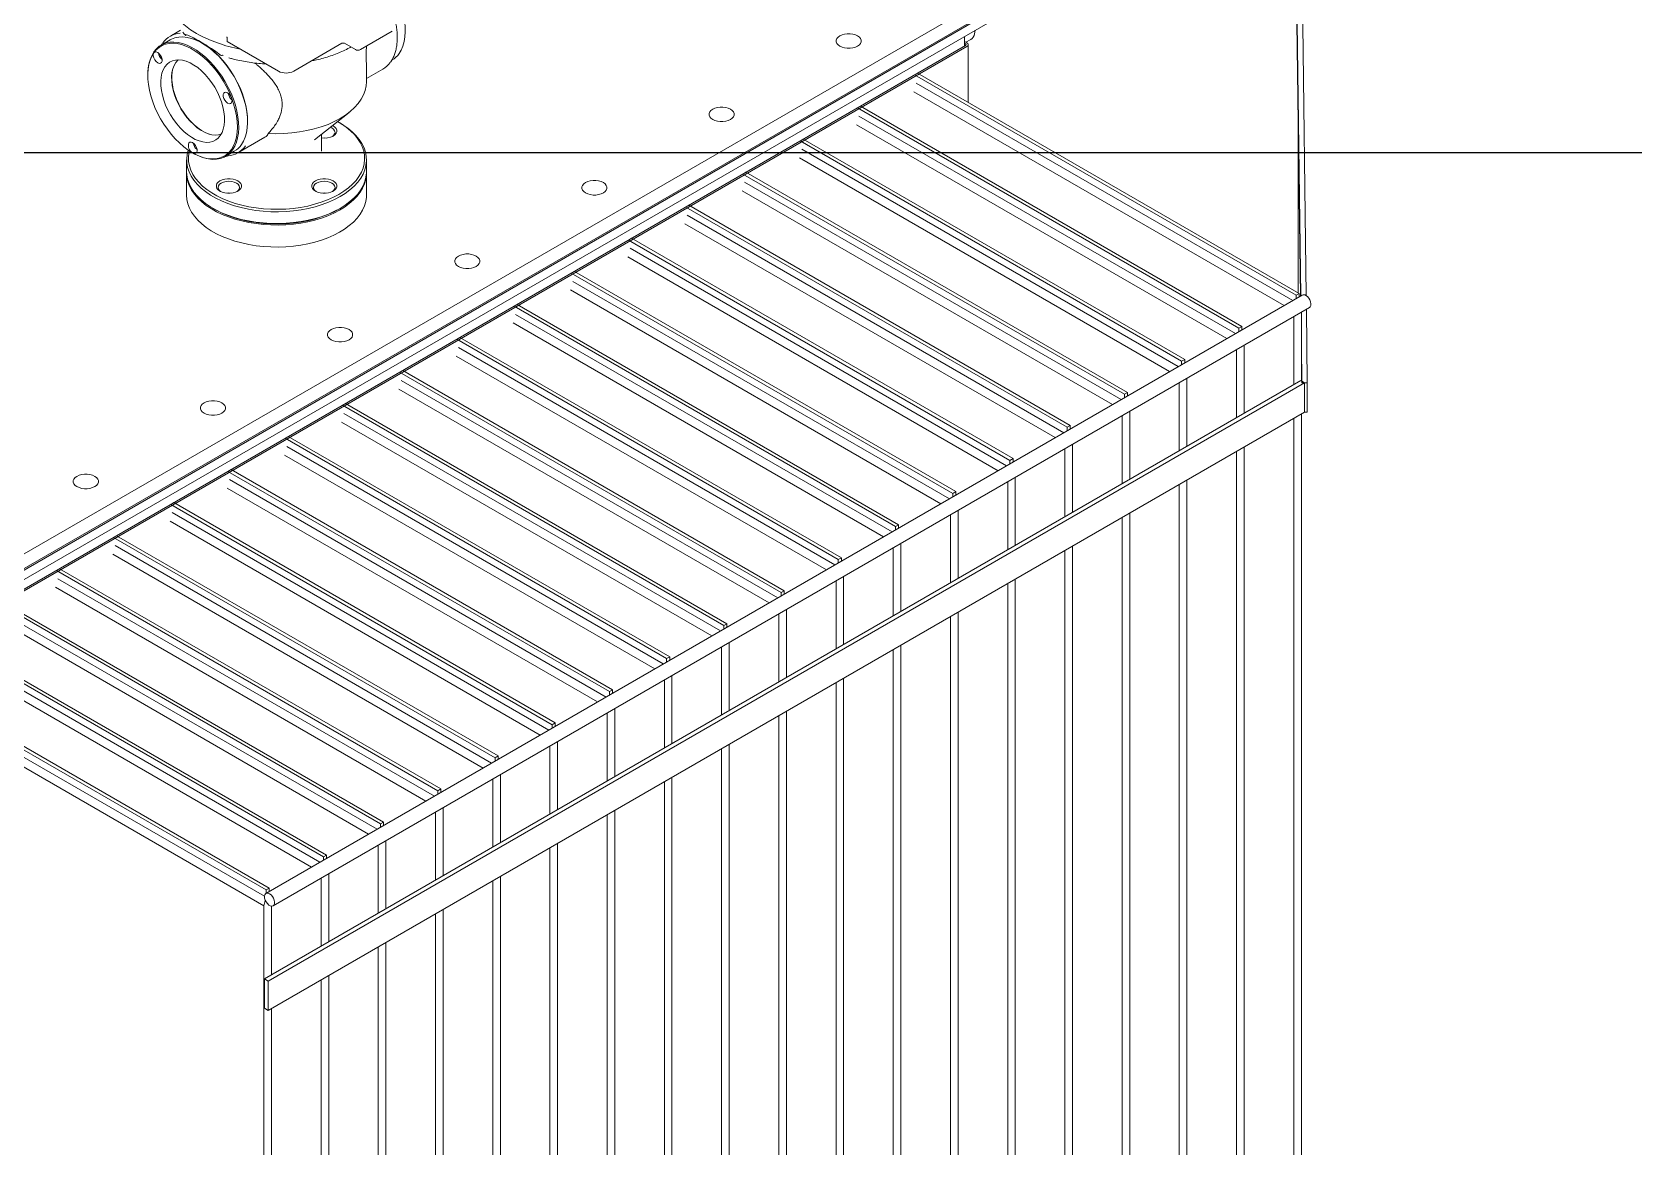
# Model space of a CAD drawing. Header units: millimetres. Extents: x 51507 to 66627, y -17810 to -7118.
# Drawn here: x 60987 to 61878, y -14679 to -14059 of the extents above; entities that cross this region are included whole.
import ezdxf

# ---------------------------------------------------------------- set-up
doc = ezdxf.new("R2010")
doc.units = ezdxf.units.MM
doc.header["$LTSCALE"] = 10
doc.layers.get('Defpoints').update_dxf_attribs({"lineweight": 25})
doc.layers.add('粗实线', color=4, linetype='Continuous', lineweight=18)

msp = doc.modelspace()

# ---------------------------------------------------------------- linework, layer by layer
at = {"layer": 'Defpoints'}
msp.add_line((51507.409, -14126.114), (66627.409, -14126.114), dxfattribs=at)
at = {"layer": '粗实线'}
for p, q in [((61692.798, -13975.714), (61695.718, -14205.64)), ((61689.84, -13979.011), (61692.72, -14205.807)), ((61689.84, -13995.342), (61692.514, -14205.926)), ((60879.186, -14409.011), (61572.15, -14008.971)), ((60879.186, -14417.177), (61572.15, -14017.137)), ((61565.079, -14022.036), (60879.186, -14417.994)), ((60879.186, -14423.249), (61563.973, -14027.93)), ((60878.62, -14428.941), (61506.248, -14066.619)), ((61063.898, -14063.516), (61058.948, -14066.373)), ((61059.638, -14065.577), (61059.212, -14066.221)), ((61069.795, -14058.091), (61064.084, -14061.388)), ((61071.049, -14059.209), (61071.184, -14059.317)), ((61071.831, -14060.229), (61072.237, -14060.617)), ((61072.848, -14060.631), (61072.359, -14060.554)), ((61072.444, -14060.547), (61073.705, -14060.932)), ((61082.129, -14065.492), (61081.776, -14065.288)), ((61095.682, -14062.667), (61095.682, -14064.457)), ((61095.682, -14064.457), (61124.174, -14080.905)), ((61132.66, -14080.905), (61159.53, -14065.393)), ((61166.954, -14068.863), (61160.944, -14065.393)), ((61169.783, -14068.863), (61187.46, -14058.658)), ((61505.682, -14066.946), (61505.682, -14061.58)), ((61505.682, -14064.333), (61507.096, -14065.149)), ((61505.682, -14065.313), (61506.248, -14065.639)), ((61506.532, -14064.824), (61509.218, -14063.273)), ((61507.799, -14098.212), (61507.799, -14066.129)), ((61511.281, -14060.202), (61511.665, -14058.127)), ((60879.468, -14429.431), (61507.096, -14067.109)), ((61089.132, -14069.838), (61091.041, -14071.283)), ((61091.712, -14071.902), (61091.896, -14071.966)), ((61091.889, -14072.021), (61091.742, -14071.872)), ((61093.123, -14071.981), (61093.359, -14072.088)), ((61187.06, -14074.975), (61187.327, -14074.821)), ((61051.543, -14082.741), (61051.543, -14083.149)), ((61173.137, -14085.033), (61182.191, -14079.806)), ((61173.137, -14086.773), (61173.137, -14080.72)), ((61477.964, -14082.947), (61479.661, -14081.967)), ((61690.096, -14205.408), (61477.964, -14082.947)), ((61691.793, -14204.429), (61479.661, -14081.967)), ((61683.446, -14211.16), (61477.539, -14092.293)), ((61688.217, -14208.406), (61478.812, -14087.52)), ((61446.144, -14101.316), (61447.841, -14100.337)), ((61658.276, -14223.778), (61446.144, -14101.316)), ((61659.973, -14222.798), (61447.841, -14100.337)), ((61107.051, -14109.07), (61107.051, -14108.662)), ((61144.274, -14119.031), (61163.538, -14103.779)), ((61158.499, -14109.798), (61157.791, -14109.389)), ((61651.626, -14229.529), (61445.72, -14110.662)), ((61656.397, -14226.775), (61446.992, -14105.889)), ((61691.298, -14204.143), (61691.298, -14110.167)), ((61101.581, -14126.342), (61116.672, -14117.63)), ((61148.137, -14125.305), (61148.137, -14115.972)), ((61414.324, -14119.686), (61416.021, -14118.706)), ((61626.456, -14242.147), (61414.324, -14119.686)), ((61628.153, -14241.167), (61416.021, -14118.706)), ((61076.464, -14126.319), (61076.818, -14126.523)), ((61094.696, -14128.296), (61099.645, -14125.438)), ((61624.577, -14245.145), (61415.173, -14124.258)), ((61073.137, -14130.205), (61073.137, -14136.737)), ((61073.137, -14137.553), (61073.137, -14149.802)), ((61173.137, -14136.737), (61173.137, -14130.205)), ((61173.137, -14149.802), (61173.137, -14137.553)), ((61382.504, -14138.055), (61384.201, -14137.075)), ((61596.333, -14259.536), (61384.201, -14137.075)), ((61619.807, -14247.899), (61413.9, -14129.031)), ((61594.636, -14260.516), (61382.504, -14138.055)), ((61592.757, -14263.514), (61383.353, -14142.627)), ((61350.684, -14156.424), (61352.381, -14155.444)), ((61564.514, -14277.905), (61352.381, -14155.444)), ((61587.987, -14266.268), (61382.08, -14147.4)), ((61087.776, -14157.144), (61088.484, -14157.552)), ((61157.786, -14157.555), (61158.493, -14157.147)), ((61562.816, -14278.885), (61350.684, -14156.424)), ((61560.937, -14281.883), (61351.533, -14160.996)), ((61556.167, -14284.637), (61350.26, -14165.769)), ((61318.865, -14174.793), (61320.562, -14173.813)), ((61530.997, -14297.254), (61318.865, -14174.793)), ((61529.118, -14300.252), (61319.713, -14179.366)), ((61532.694, -14296.275), (61320.562, -14173.813)), ((61524.347, -14303.006), (61318.44, -14184.139)), ((61287.045, -14193.162), (61288.742, -14192.183)), ((61499.177, -14315.623), (61287.045, -14193.162)), ((61497.298, -14318.621), (61287.893, -14197.735)), ((61500.874, -14314.644), (61288.742, -14192.183)), ((61693.541, -14205.333), (61117.249, -14538.019)), ((61492.527, -14321.375), (61286.621, -14202.508)), ((61690.096, -14205.408), (61691.793, -14204.429)), ((61690.096, -14207.321), (61690.096, -14205.408)), ((61691.793, -14204.429), (61691.793, -14206.342)), ((61121.248, -14544.947), (61697.54, -14212.261)), ((61255.225, -14211.531), (61256.922, -14210.552)), ((61467.357, -14333.993), (61255.225, -14211.531)), ((61465.478, -14336.991), (61256.074, -14216.104)), ((61469.054, -14333.013), (61256.922, -14210.552)), ((61688.823, -14255.136), (61688.823, -14217.294)), ((61693.066, -14214.844), (61693.066, -14253.095)), ((61695.814, -14213.257), (61696.333, -14254.109)), ((61460.708, -14339.744), (61254.801, -14220.877)), ((61658.276, -14223.778), (61659.973, -14222.798)), ((61658.276, -14225.691), (61658.276, -14223.778)), ((61659.973, -14222.798), (61659.973, -14224.711)), ((61223.405, -14229.901), (61225.102, -14228.921)), ((61435.537, -14352.362), (61223.405, -14229.901)), ((61433.658, -14355.36), (61224.254, -14234.473)), ((61437.234, -14351.382), (61225.102, -14228.921)), ((61657.003, -14273.505), (61657.003, -14235.663)), ((61661.246, -14233.214), (61661.246, -14271.056)), ((61693.066, -14233.034), (61693.333, -14254.121)), ((61428.888, -14358.114), (61222.981, -14239.246)), ((61626.456, -14242.147), (61628.153, -14241.167)), ((61626.456, -14244.06), (61626.456, -14242.147)), ((61628.153, -14241.167), (61628.153, -14243.08)), ((61692.712, -14252.89), (61116.42, -14585.577)), ((61191.585, -14248.27), (61193.282, -14247.29)), ((61403.717, -14370.731), (61191.585, -14248.27)), ((61401.838, -14373.729), (61192.434, -14252.842)), ((61405.415, -14369.751), (61193.282, -14247.29)), ((61629.426, -14251.583), (61629.426, -14289.425)), ((61694.833, -14254.115), (61692.712, -14252.89)), ((61693.066, -14249.365), (61693.113, -14253.122)), ((61694.833, -14254.115), (61118.541, -14586.801)), ((61397.068, -14376.483), (61191.161, -14257.615)), ((61594.636, -14260.516), (61596.333, -14259.536)), ((61594.636, -14262.429), (61594.636, -14260.516)), ((61596.333, -14259.536), (61596.333, -14261.449)), ((61625.183, -14291.874), (61625.183, -14254.032)), ((61696.333, -14254.109), (61693.333, -14254.121)), ((61694.833, -14270.446), (61694.833, -14254.115)), ((61696.333, -14270.44), (61696.333, -14254.109)), ((61118.541, -14603.132), (61694.833, -14270.446)), ((61159.766, -14266.639), (61161.463, -14265.659)), ((61371.898, -14389.1), (61159.766, -14266.639)), ((61370.019, -14392.098), (61160.614, -14271.212)), ((61373.595, -14388.121), (61161.463, -14265.659)), ((61597.606, -14269.952), (61597.606, -14307.794)), ((61693.066, -14271.466), (61693.066, -14955.32)), ((61694.833, -14270.446), (61696.333, -14270.44)), ((61365.248, -14394.852), (61159.341, -14275.984)), ((61562.816, -14278.885), (61564.514, -14277.905)), ((61562.816, -14280.798), (61562.816, -14278.885)), ((61564.514, -14277.905), (61564.514, -14279.819)), ((61593.363, -14310.243), (61593.363, -14272.401)), ((61688.823, -14957.361), (61688.823, -14273.916)), ((61127.946, -14285.008), (61129.643, -14284.028)), ((61340.078, -14407.469), (61127.946, -14285.008)), ((61341.775, -14406.49), (61129.643, -14284.028)), ((61565.786, -14288.321), (61565.786, -14326.163)), ((61333.428, -14413.221), (61127.522, -14294.354)), ((61338.199, -14410.467), (61128.794, -14289.581)), ((61530.997, -14297.254), (61532.694, -14296.275)), ((61530.997, -14299.167), (61530.997, -14297.254)), ((61532.694, -14296.275), (61532.694, -14298.188)), ((61561.544, -14328.612), (61561.544, -14290.77)), ((61657.003, -14975.73), (61657.003, -14292.285)), ((61661.246, -14289.836), (61661.246, -14973.281)), ((61096.126, -14303.377), (61097.823, -14302.398)), ((61308.258, -14425.839), (61096.126, -14303.377)), ((61309.955, -14424.859), (61097.823, -14302.398)), ((61533.967, -14306.69), (61533.967, -14344.532)), ((61301.609, -14431.59), (61095.702, -14312.723)), ((61306.379, -14428.836), (61096.975, -14307.95)), ((61499.177, -14315.623), (61500.874, -14314.644)), ((61499.177, -14317.537), (61499.177, -14315.623)), ((61500.874, -14314.644), (61500.874, -14316.557)), ((61529.724, -14346.982), (61529.724, -14309.14)), ((61625.183, -14994.099), (61625.183, -14310.654)), ((61629.426, -14308.205), (61629.426, -14991.65)), ((61064.306, -14321.747), (61066.003, -14320.767)), ((61276.438, -14444.208), (61064.306, -14321.747)), ((61278.135, -14443.228), (61066.003, -14320.767)), ((61269.789, -14449.96), (61063.882, -14331.092)), ((61274.559, -14447.206), (61065.155, -14326.319)), ((61467.357, -14333.993), (61469.054, -14333.013)), ((61469.054, -14333.013), (61469.054, -14334.926)), ((61497.904, -14365.351), (61497.904, -14327.509)), ((61502.147, -14325.059), (61502.147, -14362.901)), ((61593.363, -15012.468), (61593.363, -14329.023)), ((61597.606, -14326.574), (61597.606, -15010.019)), ((61032.486, -14340.116), (61034.183, -14339.136)), ((61244.618, -14462.577), (61032.486, -14340.116)), ((61246.315, -14461.597), (61034.183, -14339.136)), ((61467.357, -14335.906), (61467.357, -14333.993)), ((61237.969, -14468.329), (61032.062, -14349.461)), ((61242.739, -14465.575), (61033.335, -14344.688)), ((61435.537, -14352.362), (61437.234, -14351.382)), ((61437.234, -14351.382), (61437.234, -14353.295)), ((61466.084, -14383.72), (61466.084, -14345.878)), ((61470.327, -14343.429), (61470.327, -14381.271)), ((61561.544, -15030.837), (61561.544, -14347.392)), ((61565.786, -14344.943), (61565.786, -15028.388)), ((61000.667, -14358.485), (61002.364, -14357.505)), ((61212.799, -14480.946), (61000.667, -14358.485)), ((61214.496, -14479.966), (61002.364, -14357.505)), ((61435.537, -14354.275), (61435.537, -14352.362)), ((61206.149, -14486.698), (61000.242, -14367.83)), ((61210.919, -14483.944), (61001.515, -14363.057)), ((61434.264, -14402.089), (61434.264, -14364.247)), ((61438.507, -14361.798), (61438.507, -14399.64)), ((61529.724, -15049.207), (61529.724, -14365.762)), ((61533.967, -14363.312), (61533.967, -15046.757)), ((61180.979, -14499.315), (60968.847, -14376.854)), ((61182.676, -14498.336), (60970.544, -14375.874)), ((61403.717, -14370.731), (61405.415, -14369.751)), ((61403.717, -14372.644), (61403.717, -14370.731)), ((61405.415, -14369.751), (61405.415, -14371.664)), ((61174.329, -14505.067), (60968.423, -14386.2)), ((61179.1, -14502.313), (60969.695, -14381.427)), ((61402.445, -14420.458), (61402.445, -14382.616)), ((61406.687, -14380.167), (61406.687, -14418.009)), ((61497.904, -15067.576), (61497.904, -14384.131)), ((61502.147, -14381.682), (61502.147, -15065.127)), ((61149.159, -14517.684), (60937.027, -14395.223)), ((61150.856, -14516.705), (60938.724, -14394.244)), ((61371.898, -14389.1), (61373.595, -14388.121)), ((61371.898, -14391.013), (61371.898, -14389.1)), ((61373.595, -14388.121), (61373.595, -14390.034)), ((61142.51, -14523.436), (60936.603, -14404.569)), ((61147.28, -14520.682), (60937.875, -14399.796)), ((61370.625, -14438.827), (61370.625, -14400.985)), ((61374.867, -14398.536), (61374.867, -14436.378)), ((61466.084, -15085.945), (61466.084, -14402.5)), ((61470.327, -14400.051), (61470.327, -15083.496)), ((61117.339, -14536.054), (60905.207, -14413.592)), ((61119.036, -14535.074), (60906.904, -14412.613)), ((61340.078, -14407.469), (61341.775, -14406.49)), ((61340.078, -14409.382), (61340.078, -14407.469)), ((61341.775, -14406.49), (61341.775, -14408.403)), ((61116.066, -14544.909), (60904.783, -14422.938)), ((61116.428, -14539.61), (60906.056, -14418.165)), ((61338.805, -14457.197), (61338.805, -14419.355)), ((61343.048, -14416.905), (61343.048, -14454.747)), ((61434.264, -15104.314), (61434.264, -14420.869)), ((61438.507, -14418.42), (61438.507, -15101.865)), ((61308.258, -14425.839), (61309.955, -14424.859)), ((61308.258, -14427.752), (61308.258, -14425.839)), ((61309.955, -14424.859), (61309.955, -14426.772)), ((61306.985, -14475.566), (61306.985, -14437.724)), ((61311.228, -14435.275), (61311.228, -14473.117)), ((61402.445, -15122.683), (61402.445, -14439.238)), ((61406.687, -14436.789), (61406.687, -15120.234)), ((61276.438, -14444.208), (61278.135, -14443.228)), ((61276.438, -14446.121), (61276.438, -14444.208)), ((61278.135, -14443.228), (61278.135, -14445.141)), ((61275.165, -14493.935), (61275.165, -14456.093)), ((61279.408, -14453.644), (61279.408, -14491.486)), ((61370.625, -15141.053), (61370.625, -14457.607)), ((61374.867, -14455.158), (61374.867, -15138.603)), ((61244.618, -14462.577), (61246.315, -14461.597)), ((61244.618, -14464.49), (61244.618, -14462.577)), ((61246.315, -14461.597), (61246.315, -14463.51)), ((61243.346, -14512.304), (61243.346, -14474.462)), ((61247.588, -14472.013), (61247.588, -14509.855)), ((61338.805, -15159.422), (61338.805, -14475.977)), ((61343.048, -14473.527), (61343.048, -15156.972)), ((61212.799, -14480.946), (61214.496, -14479.966)), ((61212.799, -14482.859), (61212.799, -14480.946)), ((61214.496, -14479.966), (61214.496, -14481.88)), ((61211.526, -14530.673), (61211.526, -14492.831)), ((61215.768, -14490.382), (61215.768, -14528.224)), ((61311.228, -14491.897), (61311.228, -15175.342)), ((61180.979, -14499.315), (61182.676, -14498.336)), ((61180.979, -14501.228), (61180.979, -14499.315)), ((61182.676, -14498.336), (61182.676, -14500.249)), ((61306.985, -15177.791), (61306.985, -14494.346)), ((61179.706, -14549.043), (61179.706, -14511.201)), ((61183.949, -14508.751), (61183.949, -14546.593)), ((61279.408, -14510.266), (61279.408, -15193.711)), ((61149.159, -14517.684), (61150.856, -14516.705)), ((61149.159, -14519.598), (61149.159, -14517.684)), ((61150.856, -14516.705), (61150.856, -14518.618)), ((61275.165, -15196.16), (61275.165, -14512.715)), ((61147.886, -14567.412), (61147.886, -14529.57)), ((61152.129, -14527.12), (61152.129, -14564.962)), ((61247.588, -14528.635), (61247.588, -15212.08)), ((61117.339, -14536.054), (61119.036, -14535.074)), ((61117.339, -14537.967), (61117.339, -14536.054)), ((61119.036, -14535.074), (61119.036, -14536.987)), ((61243.346, -15214.529), (61243.346, -14531.084)), ((61116.066, -14544.909), (61116.873, -14541.885)), ((61116.066, -15345.208), (61116.066, -14544.909)), ((61120.309, -14545.123), (61120.309, -14583.332)), ((61215.768, -14547.004), (61215.768, -15230.449)), ((61211.526, -15232.898), (61211.526, -14549.453)), ((61183.949, -14565.373), (61183.949, -15248.818)), ((61179.706, -15251.268), (61179.706, -14567.823)), ((61118.541, -14586.801), (61116.42, -14585.577)), ((61116.42, -14585.577), (61116.42, -14601.908)), ((61118.541, -14586.801), (61118.541, -14603.132)), ((61147.886, -15269.637), (61147.886, -14586.192)), ((61152.129, -14583.743), (61152.129, -15267.188)), ((61118.541, -14603.132), (61116.42, -14601.908)), ((61120.309, -14602.112), (61120.309, -15285.557))]:
    msp.add_line(p, q, dxfattribs=at)
for points in [[(61060.114, -14034.166), (61060.158, -14035.526), (61060.51, -14038.238), (61061.212, -14040.927), (61062.26, -14043.579), (61063.649, -14046.178), (61065.37, -14048.709), (61067.414, -14051.16), (61069.77, -14053.515), (61072.424, -14055.762), (61075.361, -14057.889), (61078.566, -14059.883)], [(61191.345, -14071.094), (61192.512, -14069.134), (61193.441, -14066.916), (61194.125, -14064.461), (61194.556, -14061.794), (61194.728, -14058.944), (61194.642, -14055.939), (61194.297, -14052.809), (61193.697, -14049.588), (61192.848, -14046.309), (61192.81, -14046.18)], [(61098.055, -14095.608), (61096.706, -14092.42), (61095.157, -14089.282), (61093.422, -14086.226), (61091.519, -14083.283), (61089.465, -14080.481), (61087.283, -14077.849), (61084.993, -14075.413), (61082.619, -14073.196), (61080.183, -14071.222), (61077.711, -14069.509), (61075.226, -14068.074), (61072.753, -14066.932), (61070.318, -14066.095), (61067.943, -14065.57), (61065.654, -14065.363), (61063.471, -14065.475), (61061.418, -14065.906), (61059.515, -14066.652), (61057.78, -14067.704), (61056.23, -14069.054), (61054.882, -14070.686)], [(61054.93, -14070.101), (61056.321, -14068.421), (61057.922, -14067.038), (61059.717, -14065.966), (61061.688, -14065.216), (61063.814, -14064.795), (61066.074, -14064.708), (61068.444, -14064.956), (61070.9, -14065.537), (61073.417, -14066.443), (61075.968, -14067.667), (61078.529, -14069.195), (61081.071, -14071.012), (61083.571, -14073.099), (61086.001, -14075.434), (61088.336, -14077.994), (61090.554, -14080.753), (61092.631, -14083.682), (61094.545, -14086.751), (61096.278, -14089.929), (61097.811, -14093.182), (61099.129, -14096.478), (61100.217, -14099.783), (61101.066, -14103.063), (61101.666, -14106.284), (61102.011, -14109.413), (61102.097, -14112.419), (61101.925, -14115.269), (61101.494, -14117.936), (61100.81, -14120.391), (61099.881, -14122.609), (61098.714, -14124.568)], [(61103.664, -14121.711), (61104.83, -14119.752), (61105.76, -14117.533), (61106.444, -14115.078), (61106.874, -14112.412), (61107.047, -14109.561), (61106.961, -14106.556), (61106.616, -14103.427), (61106.016, -14100.206), (61105.167, -14096.926), (61104.078, -14093.621), (61102.761, -14090.325), (61101.228, -14087.071), (61099.495, -14083.894), (61097.581, -14080.825), (61095.504, -14077.896), (61093.286, -14075.137), (61090.95, -14072.577), (61088.52, -14070.241), (61086.021, -14068.154), (61083.478, -14066.337), (61080.918, -14064.809), (61078.366, -14063.586), (61075.85, -14062.679), (61073.394, -14062.099), (61071.024, -14061.851), (61068.764, -14061.938), (61066.638, -14062.358), (61064.667, -14063.108), (61063.898, -14063.516)], [(61107.051, -14108.662), (61106.962, -14106.183), (61106.622, -14103.098), (61106.03, -14099.922), (61105.194, -14096.688), (61104.12, -14093.429), (61102.821, -14090.179), (61101.309, -14086.971), (61099.601, -14083.837), (61097.713, -14080.811), (61095.665, -14077.924), (61093.479, -14075.203), (61091.176, -14072.679), (61088.78, -14070.376), (61086.315, -14068.318), (61083.808, -14066.527), (61082.129, -14065.492)], [(61436.386, -14066.936), (61435.408, -14066.229), (61434.728, -14065.413), (61434.38, -14064.531), (61434.38, -14063.626), (61434.728, -14062.744), (61435.408, -14061.929), (61436.386, -14061.221), (61437.611, -14060.657), (61439.024, -14060.264), (61440.552, -14060.063), (61442.119, -14060.063), (61443.647, -14060.264), (61445.06, -14060.657), (61446.285, -14061.221), (61447.263, -14061.929), (61447.943, -14062.744), (61448.292, -14063.626), (61448.292, -14064.531), (61447.943, -14065.413), (61447.263, -14066.229), (61446.285, -14066.936), (61445.06, -14067.5), (61443.647, -14067.893), (61442.119, -14068.094), (61440.552, -14068.094), (61439.024, -14067.893), (61437.611, -14067.5), (61436.386, -14066.936)], [(61054.882, -14070.686), (61053.749, -14072.585), (61052.841, -14074.732), (61052.168, -14077.105), (61051.736, -14079.682), (61051.551, -14082.436), (61051.613, -14085.341), (61051.922, -14088.366), (61052.475, -14091.483), (61053.266, -14094.66), (61054.288, -14097.865), (61055.53, -14101.067), (61056.981, -14104.235), (61058.625, -14107.335), (61060.447, -14110.338), (61062.427, -14113.215), (61064.548, -14115.935), (61066.786, -14118.472), (61069.122, -14120.802), (61071.53, -14122.9), (61073.987, -14124.746), (61076.468, -14126.322)], [(61054.882, -14070.686), (61054.588, -14071.449), (61054.588, -14072.441), (61054.882, -14073.544), (61055.435, -14074.623), (61056.179, -14075.549), (61057.026, -14076.21), (61057.872, -14076.526), (61058.616, -14076.46), (61059.169, -14076.018)], [(61059.169, -14076.018), (61059.463, -14075.255), (61059.463, -14074.263), (61059.169, -14073.16), (61058.616, -14072.081), (61057.872, -14071.155), (61057.026, -14070.494), (61056.179, -14070.178), (61055.435, -14070.244), (61054.882, -14070.686)], [(61091.854, -14116.678), (61092.812, -14115.015), (61093.533, -14113.097), (61094.004, -14110.952), (61094.22, -14108.612), (61094.176, -14106.11), (61093.875, -14103.484), (61093.32, -14100.77), (61092.519, -14098.01), (61091.484, -14095.242), (61090.23, -14092.508), (61088.775, -14089.848), (61087.141, -14087.299), (61085.351, -14084.9), (61083.432, -14082.685), (61081.411, -14080.687), (61079.318, -14078.934), (61077.184, -14077.453), (61075.039, -14076.265), (61072.915, -14075.387), (61070.843, -14074.832), (61068.852, -14074.608), (61066.973, -14074.718), (61065.233, -14075.161), (61063.656, -14075.931), (61062.266, -14077.015), (61061.083, -14078.399)], [(61067.036, -14076.139), (61068.169, -14074.813), (61068.396, -14074.604)], [(61061.083, -14078.399), (61060.124, -14080.062), (61059.404, -14081.98), (61058.933, -14084.125), (61058.717, -14086.465), (61058.76, -14088.967), (61059.062, -14091.594), (61059.617, -14094.307), (61060.418, -14097.068), (61061.453, -14099.835), (61062.707, -14102.569), (61064.162, -14105.23), (61065.796, -14107.778), (61067.586, -14110.177), (61069.505, -14112.392), (61071.526, -14114.39), (61073.619, -14116.143), (61075.753, -14117.624), (61077.898, -14118.812), (61080.022, -14119.69), (61082.094, -14120.246), (61084.084, -14120.469), (61085.964, -14120.359), (61087.704, -14119.916), (61089.281, -14119.146), (61090.671, -14118.062), (61091.854, -14116.678)], [(61092.293, -14115.999), (61090.872, -14116.338), (61089.071, -14116.443), (61087.165, -14116.229), (61085.18, -14115.697), (61083.145, -14114.856), (61081.09, -14113.717), (61079.045, -14112.298), (61077.04, -14110.619), (61075.104, -14108.705), (61073.265, -14106.583), (61071.551, -14104.285), (61069.985, -14101.843), (61068.592, -14099.294), (61067.39, -14096.675), (61066.399, -14094.024), (61065.631, -14091.379), (61065.099, -14088.78), (61064.811, -14086.263), (61064.769, -14083.866), (61064.976, -14081.624), (61065.427, -14079.57), (61066.117, -14077.732), (61067.036, -14076.139)], [(61065.226, -14080.331), (61065.066, -14081.223), (61064.856, -14083.5), (61064.898, -14085.934), (61065.191, -14088.489), (61065.731, -14091.129), (61066.51, -14093.815), (61067.517, -14096.507), (61068.737, -14099.167), (61070.153, -14101.755), (61071.742, -14104.235), (61073.483, -14106.569), (61075.351, -14108.723), (61077.317, -14110.667), (61079.353, -14112.372), (61081.429, -14113.813), (61083.516, -14114.97), (61085.582, -14115.824), (61085.748, -14115.879)], [(61093.768, -14093.134), (61093.474, -14093.897), (61093.474, -14094.889), (61093.768, -14095.992), (61094.32, -14097.071), (61095.065, -14097.997), (61095.911, -14098.658), (61096.758, -14098.974), (61097.502, -14098.908), (61098.055, -14098.466)], [(61098.055, -14095.608), (61097.661, -14094.79), (61097.149, -14094.039), (61096.552, -14093.409), (61095.911, -14092.942), (61095.271, -14092.67), (61094.674, -14092.611), (61094.161, -14092.769), (61093.768, -14093.134)], [(61173.137, -14086.773), (61172.973, -14089.11), (61172.424, -14091.63), (61171.494, -14094.113), (61170.188, -14096.54), (61168.518, -14098.89), (61166.497, -14101.147), (61164.14, -14103.292), (61161.465, -14105.309), (61158.493, -14107.183)], [(61098.055, -14124.392), (61099.239, -14122.391), (61100.174, -14120.118), (61100.849, -14117.598), (61101.257, -14114.858), (61101.394, -14111.928), (61101.257, -14108.84), (61100.849, -14105.629), (61100.174, -14102.329), (61099.239, -14098.977), (61098.055, -14095.608)], [(61365.675, -14107.757), (61364.698, -14107.049), (61364.018, -14106.234), (61363.669, -14105.352), (61363.669, -14104.447), (61364.018, -14103.564), (61364.698, -14102.749), (61365.675, -14102.042), (61366.901, -14101.477), (61368.313, -14101.085), (61369.841, -14100.884), (61371.409, -14100.884), (61372.937, -14101.085), (61374.349, -14101.477), (61375.575, -14102.042), (61376.552, -14102.749), (61377.232, -14103.564), (61377.581, -14104.447), (61377.581, -14105.352), (61377.232, -14106.234), (61376.552, -14107.049), (61375.575, -14107.757), (61374.349, -14108.321), (61372.937, -14108.713), (61371.409, -14108.915), (61369.841, -14108.915), (61368.313, -14108.713), (61366.901, -14108.321), (61365.675, -14107.757)], [(61158.493, -14107.183), (61155.247, -14108.899), (61151.753, -14110.443), (61148.036, -14111.804), (61144.127, -14112.971), (61140.056, -14113.935), (61135.853, -14114.688), (61131.551, -14115.226), (61127.185, -14115.543), (61122.787, -14115.637), (61118.392, -14115.507)], [(61154.327, -14111.072), (61154.604, -14111.223), (61155.581, -14111.93), (61156.261, -14112.746), (61156.61, -14113.628), (61156.61, -14114.533), (61156.261, -14115.415), (61155.581, -14116.23), (61154.604, -14116.938)], [(61157.786, -14149.39), (61160.599, -14147.622), (61163.143, -14145.722), (61165.398, -14143.705), (61167.349, -14141.584), (61168.982, -14139.376), (61170.284, -14137.095), (61171.246, -14134.759), (61171.862, -14132.385), (61172.126, -14129.988), (61172.038, -14127.588), (61171.598, -14125.2), (61170.808, -14122.843), (61169.675, -14120.533), (61168.206, -14118.286), (61166.413, -14116.12), (61164.308, -14114.049), (61161.906, -14112.089), (61159.225, -14110.253), (61157.01, -14108.948)], [(61158.499, -14109.798), (61159.961, -14110.679), (61162.697, -14112.552), (61165.148, -14114.552), (61167.296, -14116.666), (61169.126, -14118.876), (61170.624, -14121.169), (61171.781, -14123.526), (61172.587, -14125.931), (61173.036, -14128.368), (61173.126, -14130.817), (61172.856, -14133.262), (61172.228, -14135.685), (61171.246, -14138.069), (61169.917, -14140.396), (61168.251, -14142.649), (61166.261, -14144.813), (61163.959, -14146.872), (61161.364, -14148.81), (61158.493, -14150.615)], [(61148.34, -14118.05), (61149.654, -14117.966), (61150.968, -14118.05)], [(61154.224, -14117.142), (61154.85, -14116.629), (61155.45, -14115.793), (61155.654, -14114.897), (61155.45, -14114), (61154.85, -14113.165), (61153.897, -14112.448), (61153.085, -14112.055)], [(61158.493, -14150.615), (61155.367, -14152.272), (61152.009, -14153.771), (61148.443, -14155.099), (61144.695, -14156.248), (61140.791, -14157.21), (61136.761, -14157.977), (61132.632, -14158.544), (61128.434, -14158.907), (61124.199, -14159.062), (61119.956, -14159.01), (61115.735, -14158.751), (61111.568, -14158.286), (61107.485, -14157.618), (61103.514, -14156.753), (61099.685, -14155.697), (61096.024, -14154.457), (61092.559, -14153.042), (61089.315, -14151.463), (61086.313, -14149.73), (61083.578, -14147.857), (61081.127, -14145.857), (61078.979, -14143.744), (61077.149, -14141.533), (61075.651, -14139.241), (61074.494, -14136.883), (61073.688, -14134.478), (61073.239, -14132.041), (61073.149, -14129.592), (61073.419, -14127.147), (61074.03, -14124.776)], [(61074.675, -14125.211), (61074.413, -14126.391), (61074.149, -14128.788), (61074.237, -14131.188), (61074.677, -14133.576), (61075.467, -14135.933), (61076.6, -14138.243), (61078.069, -14140.49), (61079.862, -14142.656), (61081.967, -14144.727), (61084.369, -14146.687), (61087.05, -14148.523), (61089.991, -14150.221), (61093.171, -14151.769), (61096.567, -14153.155), (61100.154, -14154.37), (61103.907, -14155.406), (61107.798, -14156.253), (61111.8, -14156.908), (61115.883, -14157.363), (61120.019, -14157.618), (61124.178, -14157.669), (61128.328, -14157.516), (61132.442, -14157.161), (61136.488, -14156.605), (61140.438, -14155.853), (61144.264, -14154.911), (61147.937, -14153.785), (61151.432, -14152.483), (61154.723, -14151.014), (61157.786, -14149.39)], [(61078.612, -14126.13), (61078.906, -14125.367), (61078.906, -14124.374), (61078.612, -14123.272), (61078.059, -14122.193), (61077.315, -14121.267), (61076.468, -14120.606), (61075.622, -14120.29), (61074.878, -14120.356), (61074.325, -14120.797)], [(61076.468, -14126.322), (61079.074, -14127.668), (61081.651, -14128.684), (61084.171, -14129.359), (61086.607, -14129.686), (61088.931, -14129.66), (61091.119, -14129.282), (61093.147, -14128.557), (61094.992, -14127.491), (61096.634, -14126.098), (61098.055, -14124.392)], [(61098.714, -14124.568), (61097.323, -14126.248), (61095.722, -14127.631), (61093.926, -14128.703), (61091.956, -14129.453), (61089.829, -14129.874), (61087.57, -14129.961), (61085.2, -14129.713), (61082.744, -14129.132), (61080.227, -14128.226), (61077.676, -14127.002), (61076.818, -14126.523)], [(61073.137, -14136.737), (61073.239, -14138.574), (61073.688, -14141.01), (61074.494, -14143.416), (61075.651, -14145.773), (61077.149, -14148.065), (61078.979, -14150.276), (61081.127, -14152.389), (61083.578, -14154.389), (61086.313, -14156.262), (61089.315, -14157.995), (61092.559, -14159.574), (61096.024, -14160.989), (61099.685, -14162.229), (61103.514, -14163.285), (61107.485, -14164.15), (61111.568, -14164.818), (61115.735, -14165.283), (61119.956, -14165.543), (61124.199, -14165.595), (61128.434, -14165.439), (61132.632, -14165.076), (61136.761, -14164.509), (61140.791, -14163.742), (61144.695, -14162.781), (61148.443, -14161.631), (61152.009, -14160.303), (61155.367, -14158.804), (61158.493, -14157.147)], [(61073.142, -14137.145), (61073.137, -14137.553), (61073.313, -14139.969), (61073.838, -14142.367), (61074.708, -14144.732), (61075.919, -14147.046), (61077.46, -14149.294), (61079.322, -14151.459), (61081.491, -14153.527), (61083.953, -14155.482), (61086.689, -14157.312), (61089.681, -14159.004), (61092.908, -14160.545), (61096.346, -14161.924), (61099.973, -14163.133), (61103.762, -14164.162), (61107.687, -14165.005), (61111.72, -14165.655), (61115.833, -14166.108), (61119.998, -14166.361), (61124.185, -14166.412), (61128.364, -14166.26), (61132.507, -14165.907), (61136.583, -14165.355), (61140.566, -14164.608), (61144.426, -14163.671), (61148.137, -14162.551), (61151.673, -14161.255), (61155.009, -14159.794), (61158.121, -14158.176), (61160.987, -14156.414), (61163.588, -14154.52), (61165.906, -14152.506), (61167.923, -14150.388), (61169.626, -14148.179), (61171.003, -14145.896), (61172.045, -14143.555), (61172.743, -14141.171), (61173.094, -14138.762), (61173.132, -14137.145)], [(61158.493, -14157.147), (61161.364, -14155.343), (61163.959, -14153.404), (61166.261, -14151.346), (61168.251, -14149.182), (61169.917, -14146.928), (61171.246, -14144.601), (61172.228, -14142.218), (61172.856, -14139.795), (61173.126, -14137.35), (61173.137, -14136.737)], [(61101.571, -14147.553), (61100.345, -14148.117), (61098.933, -14148.51), (61097.405, -14148.711), (61095.837, -14148.711), (61094.309, -14148.51), (61092.897, -14148.117), (61091.671, -14147.553), (61090.694, -14146.846), (61090.014, -14146.03), (61089.665, -14145.148), (61089.665, -14144.243), (61090.014, -14143.361), (61090.694, -14142.546), (61091.671, -14141.838)], [(61092.378, -14143.063), (61091.425, -14143.78), (61090.825, -14144.616), (61090.621, -14145.512), (61090.825, -14146.409), (61091.425, -14147.244), (61092.051, -14147.757)], [(61091.671, -14141.838), (61092.897, -14141.274), (61094.309, -14140.881), (61095.837, -14140.68), (61097.405, -14140.68), (61098.933, -14140.881), (61100.345, -14141.274), (61101.571, -14141.838), (61102.548, -14142.546), (61103.228, -14143.361), (61103.577, -14144.243), (61103.577, -14145.148), (61103.228, -14146.03), (61102.548, -14146.846), (61101.571, -14147.553)], [(61101.191, -14147.757), (61101.817, -14147.244), (61102.417, -14146.409), (61102.621, -14145.512), (61102.417, -14144.616), (61101.817, -14143.78), (61100.864, -14143.063), (61099.621, -14142.513), (61098.174, -14142.167), (61096.621, -14142.049), (61095.068, -14142.167), (61093.621, -14142.513), (61092.378, -14143.063)], [(61154.604, -14147.553), (61153.378, -14148.117), (61151.966, -14148.51), (61150.438, -14148.711), (61148.87, -14148.711), (61147.342, -14148.51), (61145.93, -14148.117), (61144.704, -14147.553), (61143.727, -14146.846), (61143.047, -14146.03), (61142.698, -14145.148), (61142.698, -14144.243), (61143.047, -14143.361), (61143.727, -14142.546), (61144.704, -14141.838)], [(61145.411, -14143.063), (61144.458, -14143.78), (61143.858, -14144.616), (61143.654, -14145.512), (61143.858, -14146.409), (61144.458, -14147.244), (61145.084, -14147.757)], [(61144.704, -14141.838), (61145.93, -14141.274), (61147.342, -14140.881), (61148.87, -14140.68), (61150.438, -14140.68), (61151.966, -14140.881), (61153.378, -14141.274), (61154.604, -14141.838), (61155.581, -14142.546), (61156.261, -14143.361), (61156.61, -14144.243), (61156.61, -14145.148), (61156.261, -14146.03), (61155.581, -14146.846), (61154.604, -14147.553)], [(61154.224, -14147.757), (61154.85, -14147.244), (61155.45, -14146.409), (61155.654, -14145.512), (61155.45, -14144.616), (61154.85, -14143.78), (61153.897, -14143.063), (61152.654, -14142.513), (61151.207, -14142.167), (61149.654, -14142.049), (61148.101, -14142.167), (61146.654, -14142.513), (61145.411, -14143.063)], [(61294.964, -14148.577), (61293.987, -14147.869), (61293.307, -14147.054), (61292.958, -14146.172), (61292.958, -14145.267), (61293.307, -14144.385), (61293.987, -14143.57), (61294.964, -14142.862), (61296.19, -14142.298), (61297.602, -14141.905), (61299.13, -14141.704), (61300.698, -14141.704), (61302.226, -14141.905), (61303.638, -14142.298), (61304.864, -14142.862), (61305.841, -14143.57), (61306.521, -14144.385), (61306.87, -14145.267), (61306.87, -14146.172), (61306.521, -14147.054), (61305.841, -14147.869), (61304.864, -14148.577), (61303.638, -14149.141), (61302.226, -14149.534), (61300.698, -14149.735), (61299.13, -14149.735), (61297.602, -14149.534), (61296.19, -14149.141), (61294.964, -14148.577)], [(61073.137, -14149.802), (61073.313, -14152.217), (61073.838, -14154.615), (61074.708, -14156.98), (61075.919, -14159.294), (61077.46, -14161.542), (61079.322, -14163.707), (61081.491, -14165.775), (61083.953, -14167.731), (61086.689, -14169.561), (61089.681, -14171.252), (61092.908, -14172.793), (61096.346, -14174.173), (61099.973, -14175.381), (61103.762, -14176.411), (61107.687, -14177.253), (61111.72, -14177.903), (61115.833, -14178.356), (61119.998, -14178.609), (61124.185, -14178.66), (61128.364, -14178.508), (61132.507, -14178.155), (61136.583, -14177.603), (61140.566, -14176.856), (61144.426, -14175.919), (61148.137, -14174.799), (61151.673, -14173.504), (61155.009, -14172.042), (61158.121, -14170.424), (61160.987, -14168.662), (61163.588, -14166.768), (61165.906, -14164.754), (61167.923, -14162.636), (61169.626, -14160.427), (61171.003, -14158.144), (61172.045, -14155.803), (61172.743, -14153.419), (61173.094, -14151.01), (61173.137, -14149.802)], [(61095.307, -14148.665), (61096.621, -14148.581), (61097.935, -14148.665)], [(61148.34, -14148.665), (61149.654, -14148.581), (61150.968, -14148.665)], [(61157.786, -14157.555), (61154.723, -14159.18), (61151.432, -14160.648), (61147.937, -14161.95), (61144.264, -14163.076), (61140.438, -14164.019), (61136.488, -14164.77), (61132.442, -14165.326), (61128.328, -14165.681), (61124.178, -14165.834), (61120.019, -14165.783), (61115.883, -14165.529), (61111.8, -14165.073), (61107.798, -14164.419), (61103.907, -14163.571), (61100.154, -14162.536), (61096.567, -14161.321), (61093.171, -14159.934), (61089.991, -14158.386), (61088.484, -14157.552)], [(61224.254, -14189.397), (61223.276, -14188.69), (61222.596, -14187.875), (61222.248, -14186.992), (61222.248, -14186.087), (61222.596, -14185.205), (61223.276, -14184.39), (61224.254, -14183.682), (61225.479, -14183.118), (61226.892, -14182.726), (61228.42, -14182.524), (61229.987, -14182.524), (61231.515, -14182.726), (61232.928, -14183.118), (61234.153, -14183.682), (61235.131, -14184.39), (61235.811, -14185.205), (61236.159, -14186.087), (61236.159, -14186.992), (61235.811, -14187.875), (61235.131, -14188.69), (61234.153, -14189.397), (61232.928, -14189.962), (61231.515, -14190.354), (61229.987, -14190.556), (61228.42, -14190.556), (61226.892, -14190.354), (61225.479, -14189.962), (61224.254, -14189.397)], [(61697.54, -14212.261), (61697.99, -14211.844), (61698.298, -14211.116), (61698.361, -14210.181), (61698.173, -14209.124), (61697.752, -14208.037), (61697.134, -14207.018), (61696.374, -14206.157), (61695.54, -14205.531)], [(61153.543, -14230.218), (61152.566, -14229.51), (61151.886, -14228.695), (61151.537, -14227.813), (61151.537, -14226.908), (61151.886, -14226.026), (61152.566, -14225.21), (61153.543, -14224.503), (61154.769, -14223.939), (61156.181, -14223.546), (61157.709, -14223.345), (61159.277, -14223.345), (61160.805, -14223.546), (61162.217, -14223.939), (61163.443, -14224.503), (61164.42, -14225.21), (61165.1, -14226.026), (61165.449, -14226.908), (61165.449, -14227.813), (61165.1, -14228.695), (61164.42, -14229.51), (61163.443, -14230.218), (61162.217, -14230.782), (61160.805, -14231.175), (61159.277, -14231.376), (61157.709, -14231.376), (61156.181, -14231.175), (61154.769, -14230.782), (61153.543, -14230.218)], [(61082.832, -14271.038), (61081.855, -14270.331), (61081.175, -14269.515), (61080.826, -14268.633), (61080.826, -14267.728), (61081.175, -14266.846), (61081.855, -14266.031), (61082.832, -14265.323), (61084.058, -14264.759), (61085.47, -14264.366), (61086.998, -14264.165), (61088.566, -14264.165), (61090.094, -14264.366), (61091.506, -14264.759), (61092.732, -14265.323), (61093.709, -14266.031), (61094.389, -14266.846), (61094.738, -14267.728), (61094.738, -14268.633), (61094.389, -14269.515), (61093.709, -14270.331), (61092.732, -14271.038), (61091.506, -14271.602), (61090.094, -14271.995), (61088.566, -14272.196), (61086.998, -14272.196), (61085.47, -14271.995), (61084.058, -14271.602), (61082.832, -14271.038)], [(61012.122, -14311.859), (61011.144, -14311.151), (61010.464, -14310.336), (61010.115, -14309.454), (61010.115, -14308.549), (61010.464, -14307.666), (61011.144, -14306.851), (61012.122, -14306.144), (61013.347, -14305.58), (61014.76, -14305.187), (61016.288, -14304.986), (61017.855, -14304.986), (61019.383, -14305.187), (61020.796, -14305.58), (61022.021, -14306.144), (61022.999, -14306.851), (61023.679, -14307.666), (61024.027, -14308.549), (61024.027, -14309.454), (61023.679, -14310.336), (61022.999, -14311.151), (61022.021, -14311.859), (61020.796, -14312.423), (61019.383, -14312.815), (61017.855, -14313.017), (61016.288, -14313.017), (61014.76, -14312.815), (61013.347, -14312.423), (61012.122, -14311.859)], [(61119.248, -14538.217), (61118.415, -14537.881), (61117.655, -14537.865), (61117.037, -14538.17), (61116.615, -14538.77), (61116.428, -14539.611), (61116.491, -14540.618), (61116.799, -14541.702), (61117.325, -14542.767), (61118.021, -14543.718), (61118.827, -14544.47), (61119.67, -14544.956), (61120.476, -14545.134), (61121.172, -14544.988), (61121.698, -14544.53), (61122.006, -14543.802), (61122.069, -14542.867), (61121.881, -14541.81), (61121.46, -14540.723), (61120.842, -14539.704), (61120.082, -14538.844), (61119.248, -14538.217)]]:
    msp.add_lwpolyline(points, dxfattribs=at)
for centre, radius, start, end in [((61070.65, -14072.763), 13.115, 94.590653, 145.650386), ((61117.863, -13988.619), 81.38, 241.126602, 259.384154), ((61160.237, -14066.758), 1.537, 62.609672, 117.390328), ((61506.062, -14066.129), 0.524, 290.783421, 69.216579), ((61506.725, -14066.129), 1.048, 290.783421, 69.216579), ((61506.662, -14059.328), 4.701, 302.933293, 349.281258), ((61074.036, -14081.994), 22.506, 148.099234, 181.903038), ((61062.856, -14069.986), 5.5, 187.979251, 232.015373), ((61168.369, -14066.133), 3.074, 242.609672, 297.390328), ((61180.987, -14063.956), 12.579, 300.261698, 325.430282), ((61128.417, -14072.716), 9.222, 242.609672, 297.390328), ((61175.56, -14068.434), 13.165, 300.244066, 324.944894), ((61101.741, -14092.435), 5.5, 187.979266, 232.015357), ((61095.196, -14097.037), 3.195, 333.43643, 26.56357), ((61149.667, -14107.351), 10.784, 261.848297, 297.247111), ((61078.69, -14122.282), 4.611, 161.221555, 241.189805), ((61077.442, -14125.13), 1.539, 230.751832, 319.467204), ((61082.298, -14120.098), 5.5, 187.979266, 232.015358), ((61095.041, -14115.013), 13.065, 274.898274, 325.282828), ((61093.306, -14114.574), 12.579, 300.261698, 325.430282), ((61694.375, -14207.107), 1.961, 53.513734, 115.175808)]:
    msp.add_arc(centre, radius, start, end, dxfattribs=at)
for points, knots in [([(61186.531, -14075.802), (61186.575, -14075.747), (61187.068, -14075.14), (61187.822, -14073.759), (61188.767, -14071.659), (61189.477, -14069.326), (61189.972, -14066.811), (61190.239, -14064.129), (61190.278, -14061.305), (61190.087, -14058.364), (61189.678, -14055.332), (61189.024, -14052.234), (61188.486, -14050.08), (61188.111, -14048.968), (61188.089, -14048.906)], [0, 0, 0, 0, 0.2697228, 2.9706936, 5.6884379, 8.4214213, 11.1657231, 13.9169918, 16.671638, 19.4270243, 22.1815856, 24.934801, 27.6865515, 27.8506953, 27.8506953, 27.8506953, 27.8506953]), ([(61071.184, -14059.317), (61071.189, -14059.321), (61071.197, -14059.328), (61071.212, -14059.352), (61071.22, -14059.373), (61071.225, -14059.386)], [0, 0, 0, 0, 0.022660846, 0.045248705, 0.080764196, 0.080764196, 0.080764196, 0.080764196]), ([(61071.225, -14059.386), (61071.237, -14059.421), (61071.263, -14059.494), (61071.294, -14059.565), (61071.31, -14059.601)], [0, 0, 0, 0, 0.11295093, 0.23153644, 0.23153644, 0.23153644, 0.23153644]), ([(61071.829, -14060.231), (61071.775, -14060.182), (61071.642, -14060.06), (61071.457, -14059.853), (61071.354, -14059.676), (61071.31, -14059.601)], [0, 0, 0, 0, 0.23009372, 0.57043231, 0.82142516, 0.82142516, 0.82142516, 0.82142516]), ([(61072.444, -14060.547), (61072.37, -14060.536), (61072.253, -14060.518), (61072.175, -14060.528), (61072.174, -14060.559), (61072.195, -14060.588), (61072.226, -14060.618), (61072.268, -14060.654), (61072.342, -14060.71), (61072.449, -14060.787), (61072.655, -14060.928), (61072.809, -14061.036), (61072.926, -14061.116)], [0, 0, 0, 0, 0.3076739, 0.4896381, 0.5577466, 0.615349, 0.6453908, 0.6754453, 0.7410585, 0.8217072, 0.9223915, 1.2273905, 1.2273905, 1.2273905, 1.2273905]), ([(61073.705, -14060.932), (61074.76, -14061.396), (61076.873, -14062.326), (61080.65, -14064.398), (61084.758, -14066.877), (61087.671, -14068.849), (61089.132, -14069.838)], [0, 0, 0, 0, 4.4539609, 8.9189904, 13.3683368, 17.8428799, 17.8428799, 17.8428799, 17.8428799]), ([(61095.441, -14061.868), (61095.481, -14061.932), (61095.561, -14062.062), (61095.66, -14062.344), (61095.673, -14062.538), (61095.682, -14062.667)], [0, 0, 0, 0, 0.21122369, 0.42363328, 0.84699076, 0.84699076, 0.84699076, 0.84699076]), ([(61091.325, -14071.738), (61091.437, -14071.789), (61091.586, -14071.857), (61091.723, -14071.913), (61091.773, -14071.927), (61091.785, -14071.92), (61091.773, -14071.901), (61091.751, -14071.876), (61091.704, -14071.833), (61091.591, -14071.735), (61091.361, -14071.548), (61091.164, -14071.385), (61091.041, -14071.283)], [0, 0, 0, 0, 0.3693819, 0.4905839, 0.5874606, 0.6663439, 0.702679, 0.7392095, 0.8082018, 0.8898716, 1.1073156, 1.4736823, 1.4736823, 1.4736823, 1.4736823]), ([(61092.941, -14072.088), (61092.897, -14072.112), (61092.689, -14072.224), (61092.301, -14072.12), (61091.989, -14071.995), (61091.898, -14071.959)], [0, 0, 0, 0, 0.1758196, 0.8244916, 1.0896565, 1.0896565, 1.0896565, 1.0896565]), ([(61092.941, -14072.088), (61092.958, -14072.071), (61092.992, -14072.038), (61093.033, -14072.004), (61093.053, -14071.987)], [0, 0, 0, 0, 0.07749473, 0.1513073, 0.1513073, 0.1513073, 0.1513073]), ([(61093.053, -14071.987), (61093.059, -14071.982), (61093.069, -14071.976), (61093.088, -14071.972), (61093.105, -14071.974), (61093.117, -14071.979), (61093.123, -14071.981)], [0, 0, 0, 0, 0.025188486, 0.041448465, 0.057689321, 0.074043357, 0.074043357, 0.074043357, 0.074043357]), ([(61096.575, -14073.446), (61097.269, -14073.65), (61099.259, -14074.235), (61102.692, -14075.016), (61106.835, -14075.801), (61111.072, -14076.389), (61114.539, -14076.754), (61116.598, -14076.855), (61117.212, -14076.885)], [0, 0, 0, 0, 2.2646798, 6.4940966, 10.7225308, 14.9501518, 19.1771518, 20.9690676, 20.9690676, 20.9690676, 20.9690676]), ([(61142.591, -14075.172), (61143.495, -14074.992), (61145.773, -14074.538), (61149.299, -14073.616), (61153.154, -14072.433), (61156.854, -14071.085), (61160.361, -14069.575), (61162.909, -14068.353), (61164.212, -14067.595), (61164.484, -14067.437)], [0, 0, 0, 0, 2.5896162, 6.5241937, 10.4599132, 14.3969351, 18.3353748, 22.2752718, 23.3175116, 23.3175116, 23.3175116, 23.3175116]), ([(61173.081, -14066.959), (61173.077, -14067.29), (61173.054, -14069.251), (61173.046, -14070.974), (61173.039, -14072.405)], [0, 0, 0, 0, 0.9199672, 5.4460269, 5.4460269, 5.4460269, 5.4460269]), ([(61173.039, -14072.405), (61173.041, -14073.122), (61173.045, -14074.571), (61173.071, -14076.489), (61173.104, -14078.227), (61173.134, -14079.658), (61173.132, -14080.406), (61173.131, -14080.72)], [0, 0, 0, 0, 1.7367013, 3.5085946, 5.2117061, 7.0112482, 8.3161053, 8.3161053, 8.3161053, 8.3161053]), ([(61126.269, -14099.405), (61126.224, -14098.483), (61126.134, -14096.64), (61125.42, -14093.917), (61124.33, -14091.287), (61122.88, -14088.752), (61121.149, -14086.318), (61119.336, -14084.156), (61117.543, -14082.243), (61115.845, -14080.568), (61114.06, -14078.925), (61112.463, -14077.52), (61111.427, -14076.676), (61111.039, -14076.361)], [0, 0, 0, 0, 2.9956969, 5.9888905, 9.0736867, 12.0645276, 15.0803488, 18.1401567, 20.402914, 22.6566631, 24.9088583, 27.1666938, 28.5173588, 28.5173588, 28.5173588, 28.5173588]), ([(61118.392, -14115.507), (61119.134, -14114.753), (61120.608, -14113.255), (61122.5, -14110.757), (61123.974, -14108.309), (61125.018, -14105.986), (61125.992, -14103.101), (61126.157, -14100.892), (61126.269, -14099.405)], [0, 0, 0, 0, 3.0980275, 6.1543564, 9.1977835, 11.5609237, 13.7977101, 18.4019565, 18.4019565, 18.4019565, 18.4019565]), ([(61116.657, -14117.605), (61117.112, -14117.309), (61118.082, -14116.677), (61118.285, -14115.913), (61118.392, -14115.507)], [0, 0, 0, 0, 1.3216893, 2.8177966, 2.8177966, 2.8177966, 2.8177966]), ([(61094.953, -14128.147), (61095.145, -14128.154), (61095.466, -14128.166), (61095.767, -14128.115), (61095.888, -14128.094)], [0, 0, 0, 0, 0.55944061, 0.93855459, 0.93855459, 0.93855459, 0.93855459])]:
    msp.add_open_spline(points, degree=3, knots=knots, dxfattribs=at)

doc.saveas('drawing.dxf')
